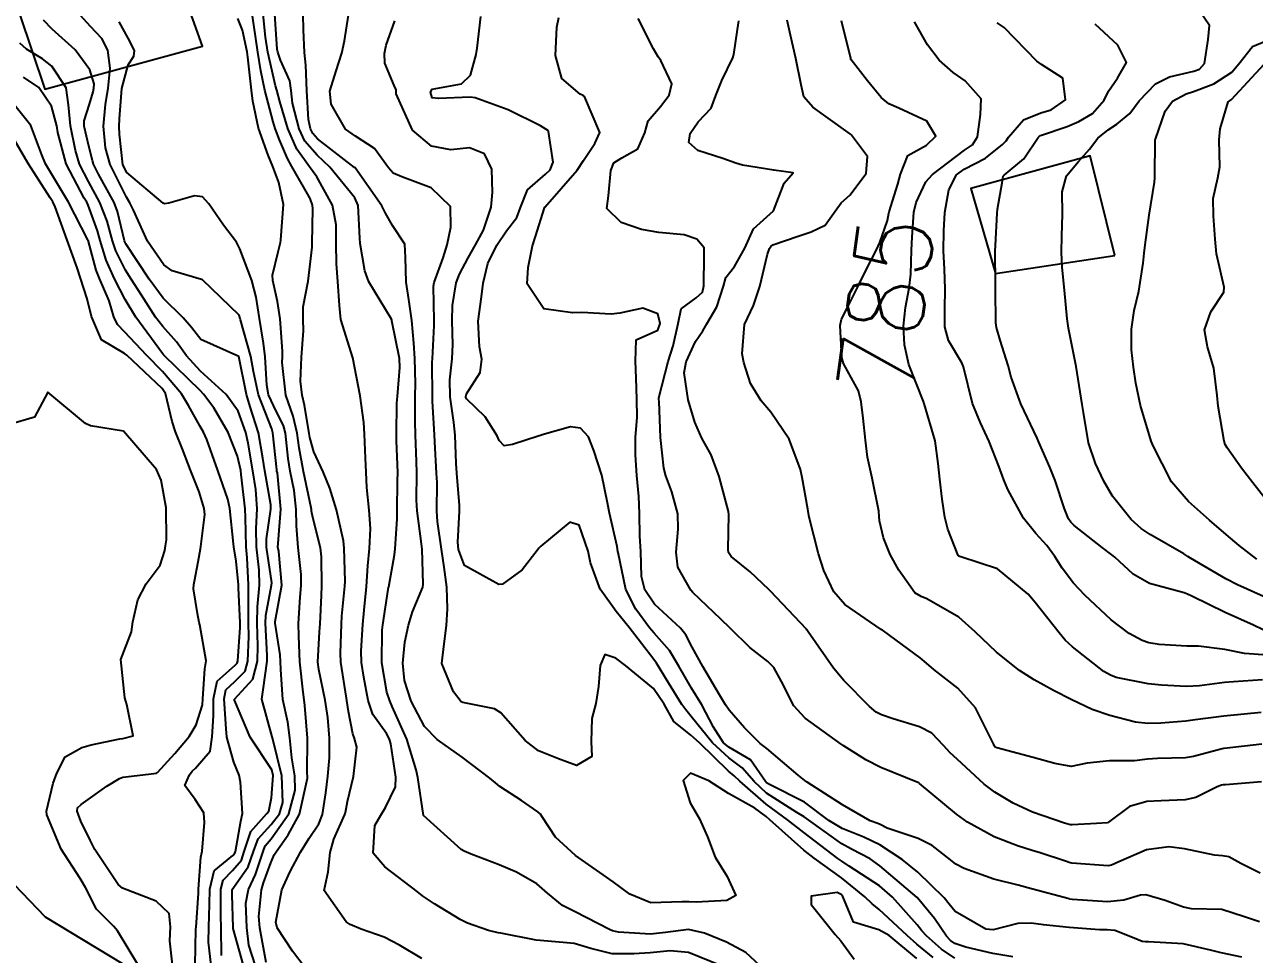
# Model space of a CAD drawing. Header units: metres. Extents: x 307586 to 320046, y 7427249 to 7434250.
# Drawn here: x 318928.5 to 318993.1, y 7429899.3 to 7429948.1 of the extents above; entities that cross this region are included whole.
import ezdxf
from ezdxf.enums import TextEntityAlignment as Align

# ---------------------------------------------------------------- set-up
doc = ezdxf.new("R2010")
doc.units = ezdxf.units.M
doc.header["$MEASUREMENT"] = 0
for name, color, linetype in [('Cotas', 45, 'Continuous'), ('Curvas de Nivel 1m', 11, 'Continuous'), ('Curvas de Nivel 5m', 15, 'Continuous'), ('Edificações', 30, 'Continuous'), ('Vias Primárias', 230, 'Continuous')]:
    doc.layers.add(name, color=color, linetype=linetype)
doc.styles.add('Style-STANDARD', font='STANDARD.shx')

msp = doc.modelspace()

# ---------------------------------------------------------------- linework, layer by layer
at = {"layer": 'Curvas de Nivel 1m', "flags": 128}
for points, elevation in [([(318993.583, 7429918.1), (318992.218, 7429918.71), (318991.592, 7429919.024), (318989.745, 7429920.109), (318989.604, 7429920.196), (318989.384, 7429920.334), (318987.615, 7429921.361), (318987.153, 7429921.672), (318986.615, 7429922.145), (318985.641, 7429923.376), (318985.185, 7429924.165), (318984.74, 7429925.092), (318984.376, 7429926.173), (318984.112, 7429927.76), (318984.05, 7429928.177), (318983.723, 7429930.18), (318983.405, 7429931.85), (318983.332, 7429932.186), (318983.251, 7429932.686), (318983.121, 7429934.19), (318982.993, 7429935.4), (318982.954, 7429936.193), (318982.976, 7429937.022), (318983.005, 7429938.192), (318983.003, 7429939.361), (318983.219, 7429940.189), (318983.851, 7429940.958), (318984.431, 7429941.601), (318984.867, 7429942.17), (318985.414, 7429942.62), (318985.874, 7429942.91), (318986.558, 7429943.474), (318987.047, 7429944.143), (318987.902, 7429945.035), (318988.635, 7429945.393), (318989.909, 7429945.693), (318990.216, 7429945.801), (318990.481, 7429946.104), (318990.671, 7429947.364), (318990.739, 7429948.102), (318989.954, 7429949.255)], 789), ([(318940.598, 7429898.697), (318940.262, 7429899.788), (318940.154, 7429900.702), (318940.089, 7429901.989), (318940.242, 7429902.701), (318940.603, 7429903.49), (318940.998, 7429904.694), (318941.117, 7429904.992), (318941.42, 7429905.362), (318942.348, 7429906.676), (318942.691, 7429907.917), (318942.664, 7429908.672), (318942.513, 7429909.629), (318942.413, 7429910.676), (318942.301, 7429911.488), (318942.044, 7429912.682), (318941.942, 7429914.268), (318941.925, 7429914.684), (318941.892, 7429915.04), (318941.635, 7429916.689), (318941.642, 7429916.776), (318941.99, 7429918.684), (318941.825, 7429920.461), (318941.781, 7429920.687), (318941.793, 7429920.875), (318941.943, 7429922.685), (318941.752, 7429924.588), (318941.729, 7429924.689), (318941.721, 7429924.757), (318941.66, 7429925.404), (318941.523, 7429926.691), (318941.454, 7429926.913), (318940.759, 7429928.699), (318940.491, 7429929.923), (318940.367, 7429930.704), (318939.822, 7429932.63), (318939.803, 7429932.709), (318939.746, 7429932.883), (318937.822, 7429934.73), (318937.773, 7429934.757), (318936.233, 7429935.209), (318935.781, 7429935.521), (318934.925, 7429936.769), (318934.193, 7429938.392), (318934.003, 7429938.778), (318933.817, 7429939.075), (318932.958, 7429940.793), (318932.717, 7429941.662), (318932.623, 7429942.799), (318932.729, 7429943.949), (318932.857, 7429944.796), (318932.959, 7429945.85), (318932.846, 7429946.796), (318932.53, 7429947.411), (318931.925, 7429948.048), (318931.237, 7429948.817)], 771), ([(318949.34, 7429899.076), (318948.167, 7429899.786), (318947.357, 7429900.198), (318946.156, 7429900.628), (318945.585, 7429900.857), (318945.367, 7429901.006), (318944.206, 7429902.652), (318944.415, 7429903.632), (318944.532, 7429904.649), (318944.725, 7429905.342), (318945.305, 7429906.641), (318945.333, 7429906.742), (318945.44, 7429907.323), (318945.761, 7429908.635), (318945.927, 7429910.182), (318945.809, 7429910.635), (318945.727, 7429910.878), (318945.497, 7429912.049), (318945.407, 7429912.641), (318945.388, 7429912.758), (318945.084, 7429914.644), (318945.063, 7429915.12), (318945.117, 7429916.644), (318945.144, 7429917.057), (318945.303, 7429918.643), (318945.316, 7429918.903), (318945.27, 7429920.643), (318945.226, 7429921.024), (318944.866, 7429922.648), (318944.51, 7429923.782), (318944.151, 7429924.655), (318943.663, 7429925.693), (318943.451, 7429926.443), (318943.416, 7429926.664), (318943.178, 7429928.157), (318943.053, 7429928.67), (318942.963, 7429929.412), (318943.02, 7429930.671), (318943.127, 7429932.059), (318943.112, 7429932.669), (318943.103, 7429933.319), (318943.367, 7429934.666), (318943.576, 7429936.448), (318943.578, 7429936.663), (318943.614, 7429938.466), (318943.601, 7429938.663), (318943.484, 7429938.999), (318942.517, 7429940.68), (318942.279, 7429941.116), (318941.857, 7429942.097), (318941.644, 7429942.692), (318941.534, 7429943.028), (318941.093, 7429944.698), (318940.891, 7429945.712), (318940.72, 7429946.702), (318940.509, 7429948.123), (318940.428, 7429948.705)], 774), ([(318967.344, 7429898.492), (318966.366, 7429899.398), (318965.358, 7429899.934), (318964.201, 7429900.412), (318963.365, 7429900.605), (318962.151, 7429900.438), (318961.362, 7429900.35), (318959.681, 7429900.467), (318959.363, 7429900.527), (318959.247, 7429900.589), (318957.374, 7429901.556), (318956.743, 7429901.866), (318955.957, 7429902.511), (318955.39, 7429903.007), (318954.314, 7429903.616), (318953.405, 7429904.004), (318951.931, 7429904.562), (318951.562, 7429904.715), (318951.415, 7429904.81), (318949.433, 7429906.59), (318949.13, 7429908.593), (318949.055, 7429908.998), (318948.553, 7429910.599), (318947.782, 7429912.325), (318947.659, 7429912.608), (318947.51, 7429913.077), (318947.244, 7429914.614), (318947.266, 7429916.33), (318947.298, 7429916.614), (318947.571, 7429918.457), (318947.601, 7429918.582), (318947.603, 7429918.61), (318947.916, 7429920.289), (318947.95, 7429920.607), (318948.047, 7429922.178), (318948.049, 7429922.606), (318948.074, 7429924.178), (318948.077, 7429924.606), (318948.009, 7429926.267), (318948.006, 7429926.607), (318948.038, 7429928.258), (318948.06, 7429928.606), (318948.191, 7429930.13), (318948.168, 7429930.606), (318947.767, 7429932.586), (318947.762, 7429932.61), (318947.744, 7429932.666), (318946.564, 7429934.628), (318946.354, 7429935.207), (318946.1, 7429936.635), (318946.08, 7429936.92), (318945.993, 7429938.637), (318945.819, 7429939.047), (318944.502, 7429940.653), (318943.849, 7429941.279), (318943.203, 7429942.017), (318942.902, 7429942.674), (318942.551, 7429944.011), (318942.474, 7429944.681), (318942.406, 7429945.19), (318941.909, 7429946.272), (318941.771, 7429946.691), (318941.746, 7429946.86), (318941.625, 7429948.693)], 776), ([(318976.213, 7429899.129), (318975.358, 7429899.836), (318974.851, 7429900.285), (318973.376, 7429901.653), (318973.017, 7429901.943), (318972.627, 7429902.311), (318971.398, 7429903.323), (318969.955, 7429904.345), (318969.417, 7429904.779), (318967.64, 7429906.368), (318967.436, 7429906.543), (318966.847, 7429906.974), (318965.453, 7429907.743), (318964.435, 7429908.41), (318963.467, 7429908.82), (318963.083, 7429908.426), (318963.445, 7429907.251), (318963.939, 7429906.415), (318964.364, 7429905.471), (318964.756, 7429904.407), (318965.398, 7429903.386), (318965.851, 7429902.393), (318965.38, 7429902.123), (318963.765, 7429902.03), (318963.379, 7429902.063), (318963.003, 7429902.049), (318961.378, 7429902.003), (318960.278, 7429902.461), (318959.392, 7429903.102), (318957.413, 7429904.49), (318956.368, 7429905.452), (318955.663, 7429906.517), (318955.578, 7429906.661), (318955.436, 7429906.789), (318954.584, 7429907.386), (318953.449, 7429908.112), (318953.209, 7429908.302), (318952.925, 7429908.548), (318951.469, 7429909.651), (318950.154, 7429910.583), (318949.49, 7429911.276), (318948.777, 7429912.597), (318948.436, 7429913.684), (318948.338, 7429914.602), (318948.454, 7429915.691), (318948.647, 7429916.599), (318948.857, 7429917.3), (318949.395, 7429918.592), (318949.423, 7429918.744), (318949.364, 7429920.592), (318949.336, 7429920.863), (318949.097, 7429922.595), (318949.07, 7429923.157), (318949.078, 7429924.596), (318949.063, 7429925.192), (318949.011, 7429926.597), (318948.999, 7429927.277), (318948.997, 7429928.597), (318949.015, 7429929.285), (318948.983, 7429930.597), (318948.916, 7429931.413), (318948.812, 7429932.599), (318948.661, 7429933.699), (318948.519, 7429934.603), (318948.479, 7429935.91), (318948.449, 7429936.603), (318947.803, 7429937.589), (318947.435, 7429938.242), (318947.239, 7429938.619), (318945.842, 7429940.612), (318945.811, 7429940.64), (318943.858, 7429942.141), (318943.61, 7429942.414), (318943.497, 7429942.665), (318943.385, 7429943.152), (318943.293, 7429944.669), (318943.25, 7429946.014), (318943.185, 7429946.671), (318943.128, 7429947.875), (318943.109, 7429948.672)], 777), ([(318977.351, 7429899.102), (318976.661, 7429899.566), (318975.862, 7429900.273), (318975.623, 7429900.534), (318975.369, 7429900.856), (318974.086, 7429902.293), (318973.392, 7429902.888), (318971.803, 7429903.928), (318971.411, 7429904.185), (318971.203, 7429904.332), (318969.426, 7429905.697), (318968.559, 7429906.359), (318967.445, 7429907.19), (318966.053, 7429908.391), (318965.751, 7429908.681), (318965.468, 7429908.929), (318963.937, 7429910.415), (318963.487, 7429910.815), (318962.593, 7429911.532), (318962.077, 7429912.441), (318961.515, 7429913.265), (318960.055, 7429914.465), (318959.537, 7429914.866), (318958.964, 7429915.05), (318958.712, 7429914.478), (318958.627, 7429913.369), (318958.488, 7429912.48), (318958.281, 7429911.696), (318958.238, 7429910.482), (318958.273, 7429909.684), (318957.47, 7429909.214), (318956.53, 7429909.566), (318955.475, 7429909.993), (318954.783, 7429910.527), (318953.497, 7429911.992), (318953.158, 7429912.203), (318951.503, 7429912.531), (318951.412, 7429912.571), (318951.001, 7429913.084), (318950.397, 7429914.581), (318950.52, 7429915.604), (318950.637, 7429916.579), (318950.698, 7429917.443), (318950.662, 7429918.579), (318950.527, 7429919.643), (318950.372, 7429920.582), (318950.161, 7429922.041), (318950.139, 7429922.585), (318950.144, 7429924.086), (318950.124, 7429924.585), (318950.03, 7429926.226), (318950.017, 7429926.587), (318949.913, 7429928.365), (318949.903, 7429928.588), (318949.896, 7429930.412), (318949.902, 7429930.588), (318949.988, 7429932.34), (318949.991, 7429932.588), (318949.964, 7429934.394), (318949.99, 7429934.588), (318950.473, 7429935.896), (318950.682, 7429936.581), (318950.877, 7429937.504), (318950.855, 7429938.58), (318949.828, 7429939.573), (318948.301, 7429940.14), (318947.839, 7429940.331), (318947.598, 7429940.614), (318946.859, 7429941.631), (318945.859, 7429942.28), (318945.328, 7429942.645), (318944.581, 7429943.955), (318944.508, 7429944.654), (318944.836, 7429945.718), (318945.137, 7429946.648), (318945.276, 7429947.29), (318945.495, 7429948.644)], 778), ([(318941.16, 7429898.867), (318940.829, 7429900.695), (318940.785, 7429901.28), (318940.926, 7429902.695), (318941.028, 7429903.054), (318941.404, 7429904.108), (318941.578, 7429904.519), (318941.684, 7429904.686), (318942.317, 7429905.572), (318942.92, 7429906.668), (318943.34, 7429908.55), (318943.332, 7429908.662), (318943.323, 7429908.794), (318943.334, 7429910.662), (318943.201, 7429912.366), (318943.158, 7429912.665), (318943.102, 7429913.073), (318942.934, 7429914.669), (318942.883, 7429916.007), (318942.87, 7429916.67), (318942.959, 7429918.061), (318943.011, 7429918.668), (318943.001, 7429919.25), (318942.838, 7429920.671), (318942.755, 7429921.813), (318942.743, 7429922.673), (318942.64, 7429923.673), (318942.431, 7429924.678), (318942.318, 7429925.339), (318942.177, 7429926.682), (318942.077, 7429927.084), (318941.684, 7429927.827), (318941.295, 7429928.694), (318941.195, 7429929.201), (318941.107, 7429930.696), (318941.016, 7429931.412), (318940.821, 7429932.699), (318940.635, 7429933.827), (318940.413, 7429934.704), (318939.789, 7429936.365), (318939.605, 7429936.712), (318938.92, 7429937.6), (318938.143, 7429938.727), (318937.818, 7429939.093), (318937.404, 7429939.152), (318936.054, 7429938.756), (318935.813, 7429938.72), (318935.753, 7429938.761), (318933.837, 7429940.367), (318933.638, 7429940.783), (318933.458, 7429942.385), (318933.443, 7429942.786), (318933.456, 7429943.199), (318933.583, 7429944.785), (318933.905, 7429946.025), (318934.206, 7429946.481), (318934.237, 7429946.777), (318933.919, 7429947.433), (318933.434, 7429948.294)], 772), ([(318943.169, 7429898.662), (318942.553, 7429899.464), (318941.749, 7429900.684), (318941.67, 7429900.989), (318941.98, 7429902.681), (318942.426, 7429903.646), (318942.977, 7429904.667), (318943.42, 7429905.396), (318943.928, 7429906.155), (318944.123, 7429906.653), (318944.306, 7429907.789), (318944.408, 7429908.65), (318944.489, 7429909.629), (318944.5, 7429910.65), (318944.407, 7429911.737), (318944.257, 7429912.652), (318943.924, 7429914.259), (318943.885, 7429914.656), (318943.971, 7429916.234), (318943.995, 7429916.656), (318944.07, 7429918.153), (318944.085, 7429918.655), (318944.07, 7429920.181), (318944.014, 7429920.656), (318943.619, 7429922.247), (318943.548, 7429922.587), (318943.542, 7429922.661), (318943.534, 7429922.752), (318943.13, 7429924.668), (318942.896, 7429925.902), (318942.796, 7429926.673), (318942.584, 7429927.579), (318942.197, 7429928.682), (318942.007, 7429930.397), (318942.022, 7429930.686), (318942.031, 7429930.99), (318941.901, 7429932.688), (318941.757, 7429933.602), (318941.522, 7429934.693), (318941.494, 7429934.975), (318941.788, 7429936.2), (318941.912, 7429936.688), (318941.938, 7429936.832), (318942.072, 7429938.686), (318941.83, 7429939.852), (318941.506, 7429940.693), (318941.265, 7429941.28), (318940.759, 7429942.701), (318940.464, 7429944.124), (318940.386, 7429944.705), (318940.193, 7429946.424), (318940.158, 7429946.708), (318939.924, 7429947.858), (318939.676, 7429948.459)], 773), ([(318980.409, 7429899.163), (318979.354, 7429899.342), (318977.931, 7429899.67), (318977.359, 7429899.862), (318977.127, 7429900.02), (318976.909, 7429900.257), (318976.291, 7429901.185), (318975.383, 7429902.28), (318973.408, 7429903.944), (318972.902, 7429904.308), (318971.923, 7429904.828), (318971.421, 7429905.11), (318969.677, 7429906.348), (318969.435, 7429906.519), (318969.044, 7429906.749), (318967.454, 7429907.768), (318966.816, 7429908.38), (318966.184, 7429909.103), (318965.475, 7429909.626), (318964.615, 7429910.409), (318963.497, 7429911.794), (318963.212, 7429912.136), (318963.011, 7429912.427), (318962.174, 7429913.789), (318961.77, 7429914.446), (318961.678, 7429914.591), (318961.536, 7429914.78), (318960.249, 7429916.463), (318959.566, 7429917.316), (318958.721, 7429918.479), (318958.207, 7429919.874), (318958.081, 7429920.485), (318957.616, 7429921.839), (318957.128, 7429922.007), (318955.605, 7429920.744), (318955.488, 7429920.637), (318955.404, 7429920.522), (318954.623, 7429919.499), (318953.576, 7429918.743), (318953.388, 7429918.731), (318951.59, 7429919.73), (318951.27, 7429920.573), (318951.229, 7429920.951), (318951.32, 7429922.573), (318951.319, 7429922.881), (318951.178, 7429924.575), (318951.147, 7429925.086), (318951.089, 7429926.576), (318951.022, 7429927.234), (318950.829, 7429928.579), (318950.812, 7429929.473), (318950.931, 7429930.578), (318950.972, 7429931.336), (318950.933, 7429932.578), (318950.954, 7429933.379), (318951.153, 7429934.576), (318951.319, 7429935.033), (318951.786, 7429935.894), (318952.161, 7429936.564), (318952.589, 7429937.346), (318952.996, 7429938.552), (318953.058, 7429939.318), (318953.02, 7429940.552), (318952.645, 7429941.353), (318951.854, 7429941.668), (318950.871, 7429941.561), (318949.855, 7429941.748), (318948.846, 7429942.6), (318947.996, 7429944.504), (318947.993, 7429944.609), (318948, 7429944.715), (318947.896, 7429944.949), (318947.392, 7429946.109), (318947.381, 7429946.625), (318947.474, 7429947.068), (318947.93, 7429948.343)], 779), ([(318993.372, 7429901.007), (318992.578, 7429901.275), (318991.379, 7429901.661), (318989.792, 7429901.692), (318989.38, 7429901.773), (318988.406, 7429902.12), (318987.387, 7429902.426), (318987.115, 7429902.406), (318986.235, 7429902.147), (318985.382, 7429902.054), (318983.532, 7429902.179), (318983.383, 7429902.202), (318983.356, 7429902.207), (318981.391, 7429902.743), (318980.688, 7429902.923), (318979.398, 7429903.248), (318977.847, 7429903.805), (318977.41, 7429904.032), (318977.126, 7429904.254), (318976.161, 7429905.01), (318975.424, 7429905.378), (318973.797, 7429905.928), (318973.431, 7429906.12), (318973.303, 7429906.174), (318972.911, 7429906.308), (318971.445, 7429907.144), (318969.596, 7429908.349), (318969.464, 7429908.439), (318969.114, 7429908.706), (318967.48, 7429910.115), (318967.332, 7429910.223), (318967.121, 7429910.375), (318966.296, 7429911.193), (318965.5, 7429912.118), (318965.307, 7429912.402), (318964.981, 7429912.935), (318964.11, 7429914.414), (318963.543, 7429915.441), (318963.213, 7429916.088), (318962.947, 7429916.429), (318961.572, 7429917.696), (318961.063, 7429918.455), (318960.896, 7429919.15), (318960.846, 7429920.458), (318960.806, 7429921.264), (318960.792, 7429922.458), (318960.751, 7429923.344), (318960.644, 7429924.46), (318960.577, 7429925.547), (318960.582, 7429926.461), (318960.654, 7429927.495), (318960.647, 7429928.461), (318960.609, 7429929.566), (318960.572, 7429930.462), (318960.611, 7429931.585), (318961.739, 7429932.086), (318961.869, 7429932.448), (318961.75, 7429932.946), (318960.967, 7429933.246), (318959.751, 7429932.976), (318959.298, 7429932.927), (318957.751, 7429933.024), (318957.254, 7429932.994), (318955.753, 7429933.215), (318954.889, 7429934.529), (318954.928, 7429935.382), (318955.158, 7429936.526), (318955.313, 7429937.009), (318955.786, 7429938.52), (318955.795, 7429938.548), (318955.823, 7429938.576), (318957.506, 7429940.495), (318957.848, 7429941.007), (318958.445, 7429941.896), (318958.695, 7429942.482), (318957.891, 7429944.361), (318957.822, 7429944.421), (318957.673, 7429944.493), (318956.706, 7429945.317), (318956.362, 7429946.516), (318956.443, 7429948.008), (318956.54, 7429948.514)], 781), ([(318993.406, 7429903.568), (318992.378, 7429904.076), (318991.758, 7429904.426), (318991.417, 7429904.477), (318990.997, 7429904.515), (318989.42, 7429904.833), (318988.596, 7429904.944), (318987.419, 7429904.784), (318985.973, 7429904.152), (318985.592, 7429903.976), (318985.41, 7429903.947), (318983.5, 7429904.091), (318983.412, 7429904.109), (318983.171, 7429904.184), (318981.839, 7429904.626), (318981.418, 7429904.753), (318980.641, 7429904.997), (318979.425, 7429905.474), (318978.013, 7429906.244), (318977.439, 7429906.661), (318975.502, 7429908.279), (318975.479, 7429908.295), (318975.463, 7429908.309), (318975.413, 7429908.331), (318973.471, 7429909.107), (318972.685, 7429909.522), (318971.482, 7429910.261), (318971.374, 7429910.331), (318969.496, 7429911.699), (318968.897, 7429912.356), (318968.251, 7429913.634), (318967.836, 7429914.367), (318967.536, 7429914.682), (318966.579, 7429915.42), (318965.584, 7429916.4), (318965.553, 7429916.43), (318965.06, 7429916.905), (318963.581, 7429918.312), (318963.479, 7429918.422), (318962.798, 7429919.635), (318962.712, 7429920.433), (318962.82, 7429921.637), (318962.8, 7429922.432), (318962.477, 7429923.601), (318962.164, 7429924.442), (318962.059, 7429924.846), (318961.885, 7429926.447), (318961.81, 7429928.34), (318961.796, 7429928.449), (318961.798, 7429928.543), (318962.284, 7429930.442), (318962.56, 7429931.267), (318962.815, 7429932.434), (318962.982, 7429933.204), (318963.764, 7429933.792), (318964.093, 7429934.092), (318964.17, 7429934.416), (318964.186, 7429936.019), (318964.189, 7429936.416), (318963.8, 7429936.876), (318963.139, 7429937.094), (318961.805, 7429937.224), (318960.882, 7429937.384), (318959.812, 7429937.748), (318959.059, 7429938.478), (318959.153, 7429939.153), (318959.283, 7429940.476), (318959.443, 7429940.878), (318959.85, 7429941.141), (318960.697, 7429941.619), (318961.064, 7429942.458), (318961.244, 7429943.084), (318961.884, 7429943.837), (318962.339, 7429944.443), (318962.487, 7429945.029), (318961.911, 7429946.251), (318961.77, 7429946.451), (318961.512, 7429946.862), (318960.709, 7429948.462)], 782), ([(318993.466, 7429908.36), (318991.587, 7429908.211), (318991.464, 7429908.2), (318991.376, 7429908.179), (318991.144, 7429908.093), (318990.024, 7429907.534), (318989.453, 7429907.418), (318988.207, 7429907.367), (318987.451, 7429907.334), (318986.533, 7429907.057), (318985.434, 7429906.233), (318985.38, 7429906.214), (318984.792, 7429906.166), (318983.513, 7429906.098), (318983.432, 7429906.104), (318983.37, 7429906.119), (318983.118, 7429906.185), (318981.441, 7429906.767), (318980.421, 7429907.248), (318979.457, 7429907.816), (318978.905, 7429908.236), (318977.476, 7429909.543), (318977.106, 7429909.883), (318976.759, 7429910.261), (318976.142, 7429910.923), (318975.493, 7429911.258), (318974.121, 7429911.67), (318973.499, 7429911.887), (318973.224, 7429912.028), (318972.867, 7429912.31), (318971.523, 7429913.686), (318970.986, 7429914.335), (318969.656, 7429916.245), (318969.58, 7429916.35), (318969.553, 7429916.382), (318967.672, 7429918.369), (318967.584, 7429918.464), (318966.607, 7429919.399), (318965.601, 7429920.193), (318965.469, 7429920.401), (318965.446, 7429920.56), (318965.476, 7429922.401), (318965.459, 7429922.568), (318964.965, 7429924.407), (318964.542, 7429925.533), (318964.064, 7429926.416), (318963.685, 7429927.248), (318963.344, 7429928.425), (318963.138, 7429929.849), (318963.238, 7429930.427), (318963.734, 7429931.493), (318964.104, 7429932.052), (318964.328, 7429932.414), (318964.843, 7429933.322), (318965.194, 7429934.406), (318965.328, 7429934.854), (318965.783, 7429935.435), (318966.325, 7429936.392), (318966.778, 7429937.416), (318967.823, 7429938.353), (318968.382, 7429939.82), (318968.863, 7429940.36), (318967.844, 7429940.502), (318966.203, 7429940.751), (318965.847, 7429940.858), (318965.156, 7429941.1), (318963.854, 7429941.52), (318963.375, 7429941.944), (318963.449, 7429942.426), (318963.872, 7429943.032), (318964.542, 7429943.754), (318964.797, 7429944.411), (318965.105, 7429945.204), (318965.69, 7429946.402), (318965.742, 7429946.576), (318965.935, 7429947.881), (318965.997, 7429948.344)], 783), ([(318993.486, 7429910.345), (318991.504, 7429910.11), (318991.483, 7429910.109), (318991.468, 7429910.106), (318991.403, 7429910.091), (318989.898, 7429909.686), (318989.478, 7429909.623), (318988.01, 7429909.593), (318987.477, 7429909.549), (318986.798, 7429909.462), (318985.476, 7429909.458), (318984.312, 7429909.334), (318983.473, 7429909.163), (318982.611, 7429909.33), (318981.477, 7429909.631), (318979.569, 7429910.142), (318979.483, 7429910.19), (318979.441, 7429910.23), (318979.398, 7429910.317), (318978.445, 7429912.241), (318977.518, 7429913.286), (318976.247, 7429914.269), (318975.858, 7429914.597), (318975.539, 7429914.882), (318973.598, 7429916.3), (318973.553, 7429916.328), (318973.487, 7429916.368), (318971.573, 7429917.682), (318970.993, 7429918.336), (318970.47, 7429919.465), (318970.184, 7429920.344), (318969.7, 7429922.271), (318969.684, 7429922.349), (318969.628, 7429922.688), (318969.327, 7429924.353), (318969.236, 7429924.776), (318968.651, 7429926.36), (318967.694, 7429927.788), (318967.182, 7429928.378), (318966.617, 7429929.291), (318966.268, 7429930.392), (318966.18, 7429930.846), (318966.297, 7429932.392), (318966.766, 7429933.377), (318967.102, 7429934.38), (318967.504, 7429936.089), (318967.623, 7429936.373), (318967.683, 7429936.483), (318967.796, 7429936.57), (318969.124, 7429937.035), (318969.806, 7429937.252), (318970.544, 7429937.61), (318971.059, 7429938.338), (318971.377, 7429938.785), (318971.831, 7429939.186), (318972.69, 7429940.317), (318972.757, 7429941.221), (318971.933, 7429942.329), (318971.864, 7429942.39), (318971.632, 7429942.567), (318969.885, 7429943.813), (318969.419, 7429944.355), (318969.283, 7429944.972), (318968.995, 7429946.359), (318968.715, 7429947.584), (318968.545, 7429948.371)], 784), ([(318993.528, 7429913.716), (318991.993, 7429913.616), (318991.525, 7429913.572), (318990.22, 7429913.405), (318989.522, 7429913.372), (318988.213, 7429913.433), (318987.523, 7429913.501), (318985.834, 7429913.85), (318985.53, 7429913.958), (318985.191, 7429914.163), (318983.546, 7429915.453), (318983.16, 7429915.797), (318982.84, 7429916.191), (318981.576, 7429917.781), (318981.201, 7429918.214), (318979.596, 7429919.554), (318977.67, 7429920.182), (318977.602, 7429920.198), (318977.566, 7429920.214), (318977.53, 7429920.251), (318976.99, 7429921.633), (318976.829, 7429922.262), (318976.696, 7429923.205), (318976.568, 7429924.266), (318976.484, 7429925.09), (318976.322, 7429926.27), (318975.745, 7429928.237), (318975.73, 7429928.28), (318975.721, 7429928.297), (318975.704, 7429928.342), (318974.944, 7429930.288), (318974.713, 7429931.31), (318974.651, 7429932.291), (318974.764, 7429933.283), (318974.96, 7429934.288), (318975.038, 7429935.03), (318975.08, 7429936.287), (318975.109, 7429936.982), (318975.195, 7429938.286), (318975.324, 7429938.789), (318975.839, 7429939.875), (318976.179, 7429940.275), (318977.856, 7429941.547), (318978.278, 7429941.827), (318978.548, 7429942.243), (318978.704, 7429943.418), (318978.746, 7429944.241), (318977.902, 7429945.184), (318977.267, 7429945.62), (318976.533, 7429946.271), (318975.925, 7429947.072), (318975.23, 7429948.287)], 786), ([(318993.543, 7429915.028), (318992.572, 7429915.103), (318991.545, 7429915.32), (318990.166, 7429915.484), (318989.547, 7429915.486), (318988.094, 7429915.578), (318987.548, 7429915.662), (318987.193, 7429915.779), (318986.516, 7429916.146), (318985.564, 7429916.873), (318984.184, 7429918.174), (318983.589, 7429918.796), (318982.991, 7429919.583), (318982.607, 7429920.195), (318982.182, 7429920.775), (318981.615, 7429921.4), (318980.956, 7429922.217), (318980.145, 7429923.726), (318979.937, 7429924.227), (318979.66, 7429924.948), (318979.16, 7429926.235), (318978.706, 7429927.222), (318978.288, 7429928.244), (318977.811, 7429930.16), (318977.783, 7429930.249), (318977.724, 7429930.367), (318977.027, 7429931.551), (318976.834, 7429932.264), (318976.837, 7429933.184), (318976.841, 7429934.264), (318976.806, 7429935.288), (318976.767, 7429936.265), (318976.77, 7429937.304), (318976.834, 7429938.265), (318977.039, 7429939.466), (318977.45, 7429940.256), (318977.846, 7429940.555), (318978.967, 7429941.123), (318979.859, 7429941.843), (318980.048, 7429942.041), (318980.178, 7429942.227), (318980.958, 7429943.138), (318981.882, 7429943.503), (318982.426, 7429943.661), (318983.165, 7429944.191), (318983.034, 7429945.323), (318981.911, 7429946.053), (318981.662, 7429946.213), (318979.939, 7429947.988), (318979.588, 7429948.235)], 787), ([(318993.557, 7429916.354), (318993.045, 7429916.583), (318991.57, 7429917.253), (318989.814, 7429918.108), (318989.584, 7429918.224), (318989.407, 7429918.29), (318987.589, 7429918.78), (318986.725, 7429919.274), (318985.761, 7429920.158), (318985.678, 7429920.233), (318985.604, 7429920.285), (318985.095, 7429920.678), (318983.619, 7429921.829), (318983.444, 7429922.006), (318983.323, 7429922.185), (318983.119, 7429922.699), (318982.623, 7429924.195), (318982.344, 7429924.884), (318981.768, 7429926.209), (318981.676, 7429926.413), (318980.825, 7429928.219), (318980.324, 7429929.617), (318980.152, 7429930.226), (318979.736, 7429931.556), (318979.544, 7429932.232), (318979.51, 7429932.469), (318979.496, 7429934.233), (318979.489, 7429934.52), (318979.475, 7429936.233), (318979.489, 7429936.542), (318979.581, 7429938.232), (318979.605, 7429938.452), (318979.839, 7429939.823), (318979.896, 7429940.175), (318979.947, 7429940.229), (318980.979, 7429941.092), (318981.741, 7429942.211), (318981.797, 7429942.278), (318981.864, 7429942.31), (318983.266, 7429942.795), (318983.876, 7429943.052), (318984.584, 7429943.471), (318985.201, 7429944.167), (318985.422, 7429944.64), (318985.905, 7429945.323), (318986.38, 7429946.153), (318985.926, 7429947.057), (318984.738, 7429948.172)], 788), ([(318938.818, 7429899.238), (318938.793, 7429900.716), (318938.79, 7429901.295), (318938.789, 7429902.716), (318938.904, 7429903.201), (318939.398, 7429903.696), (318939.863, 7429904.249), (318940.012, 7429904.704), (318940.365, 7429905.759), (318941.197, 7429906.692), (318941.307, 7429906.819), (318941.441, 7429907.518), (318941.529, 7429908.689), (318941.457, 7429908.989), (318940.329, 7429910.702), (318939.502, 7429912.649), (318939.493, 7429912.71), (318940.461, 7429913.759), (318940.714, 7429914.698), (318940.73, 7429915.51), (318940.691, 7429916.699), (318940.703, 7429917.557), (318940.819, 7429918.698), (318940.803, 7429919.48), (318940.661, 7429920.699), (318940.646, 7429921.666), (318940.698, 7429922.699), (318940.624, 7429923.714), (318940.458, 7429924.702), (318940.221, 7429926.151), (318940.101, 7429926.706), (318939.684, 7429927.83), (318939.054, 7429928.716), (318937.711, 7429929.933), (318936.977, 7429930.741), (318936.45, 7429931.469), (318935.738, 7429932.28), (318935.343, 7429932.764), (318934.607, 7429933.924), (318934.062, 7429934.777), (318933.778, 7429935.244), (318933.256, 7429936.257), (318933.081, 7429936.791), (318932.815, 7429937.807), (318932.429, 7429938.801), (318931.829, 7429939.903), (318931.357, 7429940.815), (318931.145, 7429941.522), (318930.887, 7429942.82), (318930.772, 7429943.928), (318930.662, 7429944.822), (318929.904, 7429945.958), (318929.409, 7429946.339), (318928.563, 7429946.85), (318928.222, 7429947.161)], 769), ([(318993.641, 7429923.262), (318993.017, 7429924.07), (318992.428, 7429924.846), (318991.671, 7429925.899), (318991.561, 7429926.091), (318991.508, 7429926.259), (318991.192, 7429928.095), (318991.141, 7429928.664), (318990.964, 7429930.098), (318990.627, 7429931.208), (318990.484, 7429932.103), (318990.81, 7429933.047), (318991.492, 7429934.093), (318991.512, 7429934.356), (318991.11, 7429936.097), (318991.032, 7429936.87), (318990.955, 7429938.099), (318990.933, 7429938.998), (318991.182, 7429940.097), (318991.278, 7429940.666), (318991.252, 7429942.096), (318991.306, 7429942.661), (318991.721, 7429944.092), (318991.823, 7429944.161), (318991.894, 7429944.208), (318993.607, 7429946.065)], 791), ([(318938.28, 7429898.721), (318938.138, 7429899.935), (318938.149, 7429900.722), (318938.188, 7429901.909), (318938.199, 7429902.722), (318938.433, 7429903.684), (318939.41, 7429904.497), (318939.514, 7429904.607), (318939.545, 7429904.709), (318939.837, 7429906.298), (318939.919, 7429906.705), (318939.821, 7429908.335), (318939.737, 7429908.707), (318939.463, 7429909.398), (318939.097, 7429910.714), (318939.054, 7429911.147), (318938.952, 7429912.716), (318939.038, 7429913.187), (318939.517, 7429913.633), (318940.054, 7429914.175), (318940.201, 7429914.703), (318940.257, 7429915.992), (318940.243, 7429916.703), (318940.229, 7429918.041), (318940.243, 7429918.703), (318940.169, 7429920.13), (318940.117, 7429920.705), (318940.081, 7429922.243), (318940.068, 7429922.706), (318939.858, 7429924.5), (318939.825, 7429924.708), (318939.66, 7429925.464), (318939.175, 7429926.715), (318938.407, 7429928.002), (318937.879, 7429928.728), (318937.696, 7429928.926), (318935.805, 7429930.759), (318935.764, 7429930.8), (318935.724, 7429930.858), (318934.322, 7429932.774), (318933.757, 7429933.701), (318933.19, 7429934.789), (318932.757, 7429935.769), (318932.443, 7429936.8), (318932.302, 7429937.307), (318931.811, 7429938.65), (318931.735, 7429938.811), (318931.605, 7429939.023), (318930.659, 7429940.822), (318930.219, 7429942.467), (318930.159, 7429942.827), (318929.878, 7429943.863), (318929.218, 7429944.84), (318928.42, 7429945.374)], 768), ([(318937.439, 7429898.729), (318937.474, 7429900.616), (318937.482, 7429900.729), (318937.6, 7429902.508), (318937.608, 7429902.728), (318937.736, 7429904.399), (318937.793, 7429904.726), (318937.929, 7429906.224), (318937.88, 7429906.726), (318937.44, 7429907.435), (318936.885, 7429908.176), (318937.13, 7429908.735), (318937.272, 7429908.917), (318937.458, 7429909.083), (318938.214, 7429909.98), (318938.326, 7429910.722), (318938.393, 7429911.822), (318938.401, 7429912.721), (318938.584, 7429913.652), (318939.53, 7429914.482), (318939.646, 7429914.594), (318939.68, 7429914.709), (318939.795, 7429916.463), (318939.797, 7429916.708), (318939.719, 7429918.561), (318939.712, 7429918.709), (318939.592, 7429919.96), (318939.473, 7429920.711), (318939.449, 7429920.867), (318939.259, 7429922.714), (318939.143, 7429923.202), (318938.629, 7429924.72), (318938.044, 7429926.351), (318937.876, 7429926.728), (318937.676, 7429927.065), (318937.074, 7429928.127), (318936.715, 7429928.745), (318935.71, 7429929.911), (318934.884, 7429930.768), (318933.735, 7429931.992), (318933.343, 7429932.39), (318933.166, 7429932.789), (318932.911, 7429933.637), (318932.398, 7429934.801), (318932.223, 7429935.249), (318931.805, 7429936.81), (318931.793, 7429936.843), (318930.782, 7429938.82), (318929.836, 7429940.395), (318929.572, 7429940.833), (318929.377, 7429941.305), (318928.795, 7429942.841), (318927.88, 7429943.975)], 767), ([(318936.244, 7429898.746), (318936.099, 7429900.001), (318936.133, 7429900.748), (318936.061, 7429901.441), (318935.376, 7429902.097), (318933.613, 7429902.778), (318933.386, 7429902.968), (318932.166, 7429904.799), (318931.919, 7429905.304), (318931.428, 7429906.302), (318931.232, 7429906.812), (318931.257, 7429906.99), (318931.437, 7429907.173), (318932.784, 7429908.127), (318933.451, 7429908.541), (318933.625, 7429908.605), (318934.979, 7429908.765), (318935.399, 7429908.815), (318935.454, 7429908.844), (318936.362, 7429909.854), (318937.125, 7429910.735), (318937.489, 7429911.351), (318937.813, 7429912.414), (318937.834, 7429912.727), (318937.949, 7429914.303), (318938.008, 7429914.725), (318937.678, 7429916.602), (318937.648, 7429916.729), (318937.558, 7429917.206), (318937.34, 7429918.503), (318937.362, 7429918.733), (318937.398, 7429918.91), (318937.591, 7429919.911), (318937.721, 7429920.609), (318937.739, 7429920.729), (318937.938, 7429922.409), (318937.908, 7429922.727), (318937.636, 7429923.599), (318937.194, 7429924.737), (318936.763, 7429925.842), (318936.392, 7429926.749), (318936.216, 7429927.29), (318935.867, 7429928.757), (318935.697, 7429929.024), (318933.841, 7429930.779), (318933.724, 7429930.858), (318932.512, 7429931.58), (318931.978, 7429932.806), (318931.757, 7429933.732), (318931.406, 7429934.814), (318931.225, 7429935.369), (318930.708, 7429936.821), (318930.076, 7429938.562), (318929.952, 7429938.829), (318929.816, 7429939.047), (318928.654, 7429940.842), (318927.857, 7429942.225)], 766), ([(318975.351, 7429899.083), (318973.903, 7429900.295), (318973.366, 7429900.58), (318972.03, 7429900.98), (318971.467, 7429902.329), (318971.385, 7429902.438), (318971.165, 7429902.554), (318969.801, 7429902.346), (318969.81, 7429901.914), (318971.061, 7429900.333), (318971.36, 7429900.013), (318972.067, 7429899.036)], 776)]:
    msp.add_lwpolyline(points, dxfattribs=dict(at, elevation=elevation))
at = {"layer": 'Curvas de Nivel 5m', "flags": 128}
for points, elevation in [([(318965.034, 7429898.715), (318963.353, 7429899.393), (318962.394, 7429899.475), (318961.352, 7429899.382), (318960.488, 7429899.323), (318959.351, 7429899.319), (318958.233, 7429899.602), (318957.357, 7429899.869), (318956.779, 7429899.923), (318955.356, 7429900.035), (318953.495, 7429900.405), (318953.361, 7429900.433), (318952.844, 7429900.548), (318951.74, 7429900.937), (318951.368, 7429901.121), (318950.015, 7429901.946), (318949.381, 7429902.376), (318949.094, 7429902.593), (318947.402, 7429903.894), (318946.788, 7429904.619), (318946.882, 7429906.072), (318947.185, 7429906.614), (318947.437, 7429907.005), (318947.962, 7429908.091), (318947.982, 7429908.605), (318947.723, 7429910.364), (318947.65, 7429910.608), (318947.486, 7429910.897), (318946.768, 7429911.893), (318946.524, 7429912.625), (318946.291, 7429913.859), (318946.172, 7429914.63), (318946.154, 7429915.246), (318946.239, 7429916.63), (318946.317, 7429917.385), (318946.433, 7429918.627), (318946.503, 7429919.712), (318946.591, 7429920.625), (318946.651, 7429921.662), (318946.576, 7429922.626), (318946.45, 7429923.819), (318946.418, 7429924.629), (318946.387, 7429925.356), (318946.326, 7429926.63), (318946.293, 7429927.244), (318946.096, 7429928.634), (318945.723, 7429930.64), (318945.086, 7429932.647), (318945.021, 7429933.38), (318944.932, 7429934.648), (318944.865, 7429935.566), (318944.837, 7429936.65), (318944.836, 7429937.616), (318944.65, 7429938.652), (318943.835, 7429940.148), (318943.44, 7429940.666), (318942.777, 7429941.601), (318942.307, 7429942.683), (318941.884, 7429944.094), (318941.716, 7429944.692), (318941.656, 7429944.932), (318941.256, 7429946.697), (318941.136, 7429947.483), (318941.007, 7429948.699)], 775), ([(318939.977, 7429898.704), (318939.425, 7429900.647), (318939.424, 7429900.709), (318939.38, 7429902.432), (318939.375, 7429902.71), (318940.211, 7429903.891), (318940.496, 7429904.699), (318940.744, 7429905.372), (318941.427, 7429906.119), (318941.865, 7429906.684), (318942.033, 7429907.276), (318941.992, 7429908.682), (318941.495, 7429910.677), (318941.483, 7429910.721), (318940.944, 7429912.696), (318941.007, 7429913.198), (318941.225, 7429914.693), (318941.225, 7429915.004), (318941.137, 7429916.694), (318941.153, 7429917.098), (318941.453, 7429918.691), (318941.456, 7429918.81), (318941.183, 7429920.694), (318941.182, 7429921.119), (318941.405, 7429922.692), (318941.405, 7429922.913), (318941.091, 7429924.696), (318940.993, 7429925.363), (318940.76, 7429926.699), (318940.33, 7429928.06), (318940.126, 7429928.706), (318939.723, 7429930.71), (318937.732, 7429931.602), (318937.236, 7429932.235), (318936.811, 7429932.744), (318935.758, 7429933.77), (318935.011, 7429934.768), (318933.791, 7429936.622), (318933.735, 7429936.723), (318933.718, 7429936.781), (318933.348, 7429938.326), (318933.169, 7429938.79), (318932.348, 7429940.29), (318932.096, 7429940.806), (318932.034, 7429940.996), (318931.852, 7429941.756), (318931.605, 7429942.813), (318931.597, 7429943.083), (318931.88, 7429943.965), (318932.079, 7429944.618), (318932.115, 7429944.807), (318932.119, 7429945.03), (318931.902, 7429945.758), (318931.132, 7429946.818), (318929.924, 7429947.909), (318929.462, 7429948.371)], 770), ([(318992.429, 7429899.145), (318991.356, 7429899.372), (318990.786, 7429899.524), (318989.36, 7429899.856), (318987.53, 7429899.96), (318987.361, 7429899.957), (318987.203, 7429899.974), (318986.782, 7429900.139), (318985.761, 7429900.548), (318985.367, 7429900.577), (318984.95, 7429900.582), (318983.368, 7429900.705), (318982.022, 7429900.852), (318981.37, 7429900.941), (318980.669, 7429900.918), (318979.366, 7429900.578), (318978.986, 7429900.615), (318977.376, 7429901.544), (318977.056, 7429901.931), (318976.795, 7429902.259), (318975.403, 7429903.623), (318974.584, 7429904.288), (318973.42, 7429905.052), (318972.573, 7429905.462), (318971.429, 7429905.911), (318970.74, 7429906.337), (318969.447, 7429907.284), (318967.609, 7429908.22), (318967.462, 7429908.305), (318967.406, 7429908.371), (318966.615, 7429909.524), (318965.481, 7429910.183), (318965.202, 7429910.403), (318964.671, 7429911.229), (318964.053, 7429912.414), (318963.516, 7429913.278), (318962.851, 7429914.43), (318962.368, 7429915.265), (318961.55, 7429916.173), (318961.305, 7429916.452), (318960.597, 7429917.43), (318960.062, 7429918.465), (318959.655, 7429920.417), (318959.649, 7429920.47), (318959.605, 7429920.719), (318959.2, 7429922.474), (318959.094, 7429923.012), (318958.796, 7429924.479), (318958.384, 7429925.764), (318958.096, 7429926.486), (318957.68, 7429926.948), (318957.163, 7429927.015), (318955.674, 7429926.582), (318955.625, 7429926.569), (318955.456, 7429926.522), (318954.113, 7429926.091), (318953.668, 7429926.018), (318953.414, 7429926.287), (318953.303, 7429926.546), (318952.668, 7429927.54), (318951.692, 7429928.474), (318951.659, 7429928.57), (318951.658, 7429928.606), (318951.696, 7429928.745), (318952.406, 7429929.866), (318952.491, 7429930.558), (318952.382, 7429931.213), (318952.307, 7429932.562), (318952.488, 7429933.833), (318952.568, 7429934.558), (318952.819, 7429935.59), (318953.286, 7429936.548), (318953.801, 7429937.312), (318954.335, 7429938.008), (318954.528, 7429938.533), (318954.892, 7429939.47), (318955.841, 7429940.284), (318956.081, 7429940.516), (318956.244, 7429940.911), (318956.006, 7429942.518), (318955.946, 7429942.6), (318955.865, 7429942.649), (318955.574, 7429942.817), (318953.88, 7429943.659), (318952.156, 7429944.298), (318951.889, 7429944.338), (318950.216, 7429944.259), (318949.889, 7429944.301), (318949.803, 7429944.591), (318949.895, 7429944.759), (318951.437, 7429945.035), (318951.902, 7429945.483), (318952.197, 7429946.566), (318952.25, 7429946.899), (318952.454, 7429948.562)], 780), ([(318993.446, 7429912.004), (318991.5, 7429911.818), (318989.98, 7429911.623), (318989.497, 7429911.554), (318988.185, 7429911.434), (318987.496, 7429911.432), (318986.858, 7429911.501), (318985.5, 7429911.84), (318984.58, 7429912.169), (318983.51, 7429912.664), (318982.545, 7429913.167), (318981.526, 7429913.723), (318980.757, 7429914.218), (318979.542, 7429915.167), (318978.423, 7429916.241), (318977.564, 7429917.009), (318975.888, 7429917.966), (318975.58, 7429918.101), (318975.26, 7429918.283), (318974.406, 7429919.48), (318973.959, 7429920.296), (318973.612, 7429921.18), (318973.392, 7429922.075), (318973.376, 7429922.304), (318973.354, 7429922.577), (318973.006, 7429924.31), (318972.771, 7429925.42), (318972.669, 7429926.315), (318972.544, 7429927.463), (318972.432, 7429928.319), (318972.296, 7429928.908), (318971.719, 7429929.959), (318971.504, 7429930.332), (318971.412, 7429930.647), (318971.323, 7429932.334), (318971.407, 7429932.675), (318971.759, 7429933.378), (318972.085, 7429934.009), (318972.245, 7429934.323), (318972.684, 7429935.218), (318973.23, 7429936.308), (318973.407, 7429936.697), (318973.816, 7429937.852), (318973.891, 7429938.23), (318973.906, 7429938.299), (318974.365, 7429939.767), (318974.496, 7429940.293), (318974.885, 7429941.257), (318975.858, 7429941.813), (318976.363, 7429942.273), (318975.875, 7429943.063), (318974.42, 7429943.76), (318973.888, 7429943.983), (318973.48, 7429944.306), (318972.769, 7429945.184), (318971.912, 7429946.286), (318971.889, 7429946.33), (318971.881, 7429946.362), (318971.396, 7429948.335)], 785), ([(318993.232, 7429920.066), (318992.299, 7429920.769), (318991.616, 7429921.352), (318990.739, 7429922.099), (318989.638, 7429923.086), (318988.738, 7429924.119), (318987.762, 7429926.039), (318987.725, 7429926.129), (318987.675, 7429926.261), (318987.114, 7429928.139), (318986.873, 7429929.301), (318986.744, 7429930.145), (318986.647, 7429931.061), (318986.642, 7429932.147), (318986.779, 7429933.123), (318987.021, 7429934.141), (318987.25, 7429935.601), (318987.307, 7429936.137), (318987.358, 7429936.578), (318987.568, 7429938.134), (318987.84, 7429939.873), (318987.873, 7429940.099), (318987.872, 7429940.13), (318987.891, 7429942.101), (318987.9, 7429942.13), (318988.417, 7429943.593), (318988.79, 7429944.121), (318989.505, 7429944.506), (318989.898, 7429944.634), (318990.969, 7429945.032), (318991.908, 7429945.643), (318992.275, 7429946.085), (318993.005, 7429946.995), (318993.933, 7429947.379)], 790), ([(318934.412, 7429898.769), (318933.359, 7429900.531), (318933.133, 7429900.783), (318932.247, 7429901.672), (318931.667, 7429902.806), (318931.39, 7429903.29), (318930.388, 7429904.82), (318929.636, 7429906.623), (318929.619, 7429906.828), (318929.973, 7429908.299), (318930.167, 7429908.823), (318930.603, 7429909.681), (318931.473, 7429910.16), (318931.972, 7429910.306), (318933.48, 7429910.616), (318933.624, 7429910.636), (318934.177, 7429910.773), (318933.848, 7429912.428), (318933.73, 7429912.778), (318933.533, 7429914.78), (318934.085, 7429916.237), (318934.166, 7429916.774), (318934.412, 7429917.924), (318934.855, 7429918.767), (318935.166, 7429919.177), (318935.588, 7429919.745), (318935.835, 7429920.521), (318935.877, 7429920.756), (318935.919, 7429921.068), (318935.915, 7429922.756), (318935.645, 7429924.213), (318935.396, 7429924.763), (318933.673, 7429926.78), (318931.931, 7429927.062), (318931.677, 7429927.18), (318929.693, 7429928.83), (318928.997, 7429927.519), (318927.676, 7429927.138)], 765)]:
    msp.add_lwpolyline(points, dxfattribs=dict(at, elevation=elevation))
at = {"layer": 'Edificações'}
for points in [[(318933.674, 7429958.625), (318925.533, 7429956.593), (318929.531, 7429944.759), (318937.817, 7429947.01), (318933.674, 7429958.625)], [(318985.757, 7429936.008), (318984.462, 7429941.254), (318978.201, 7429939.529), (318979.496, 7429935.074), (318985.757, 7429936.008)]]:
    msp.add_lwpolyline(points, dxfattribs=at)
at = {"layer": 'Vias Primárias'}
msp.add_lwpolyline([(319058.11, 7429596.509), (319055.425, 7429618.425), (319053.564, 7429653.979), (319053.771, 7429699.657), (319052.794, 7429747.895), (319053.12, 7429760.483), (319054.499, 7429777.234), (319055.926, 7429796.238), (319055.109, 7429809.597), (319051.763, 7429823.992), (319047.85, 7429836.007, 0.095462), (319041.403, 7429848.483), (319034.415, 7429856.056, 0.088997), (319025.115, 7429863.376), (319017.993, 7429867.696), (319008.919, 7429870.995), (318988.669, 7429877.343), (318963.537, 7429885.183), (318939.729, 7429895.108), (318929.568, 7429901.243), (318920.984, 7429910.175)], format="xyb", dxfattribs=at)
msp.add_lwpolyline([(319058.11, 7429596.509), (319055.425, 7429618.425), (319053.564, 7429653.979), (319053.771, 7429699.657), (319052.794, 7429747.895), (319053.12, 7429760.483), (319054.499, 7429777.234), (319055.926, 7429796.238), (319055.109, 7429809.597), (319051.763, 7429823.992), (319047.85, 7429836.007, 0.095462), (319041.403, 7429848.483), (319034.415, 7429856.056, 0.088997), (319025.115, 7429863.376), (319017.993, 7429867.696), (319008.919, 7429870.995), (318988.669, 7429877.343), (318963.537, 7429885.183), (318939.729, 7429895.108), (318929.568, 7429901.243), (318920.984, 7429910.175)], format="xyb", dxfattribs=at)

# ---------------------------------------------------------------- texts
at = {"layer": 'Cotas', "style": 'Style-STANDARD'}
msp.add_text('785', height=4, rotation=82.31208, dxfattribs=at).set_placement((318973.735, 7429933.398, 785), align=Align.MIDDLE_CENTER)

doc.saveas('drawing.dxf')
